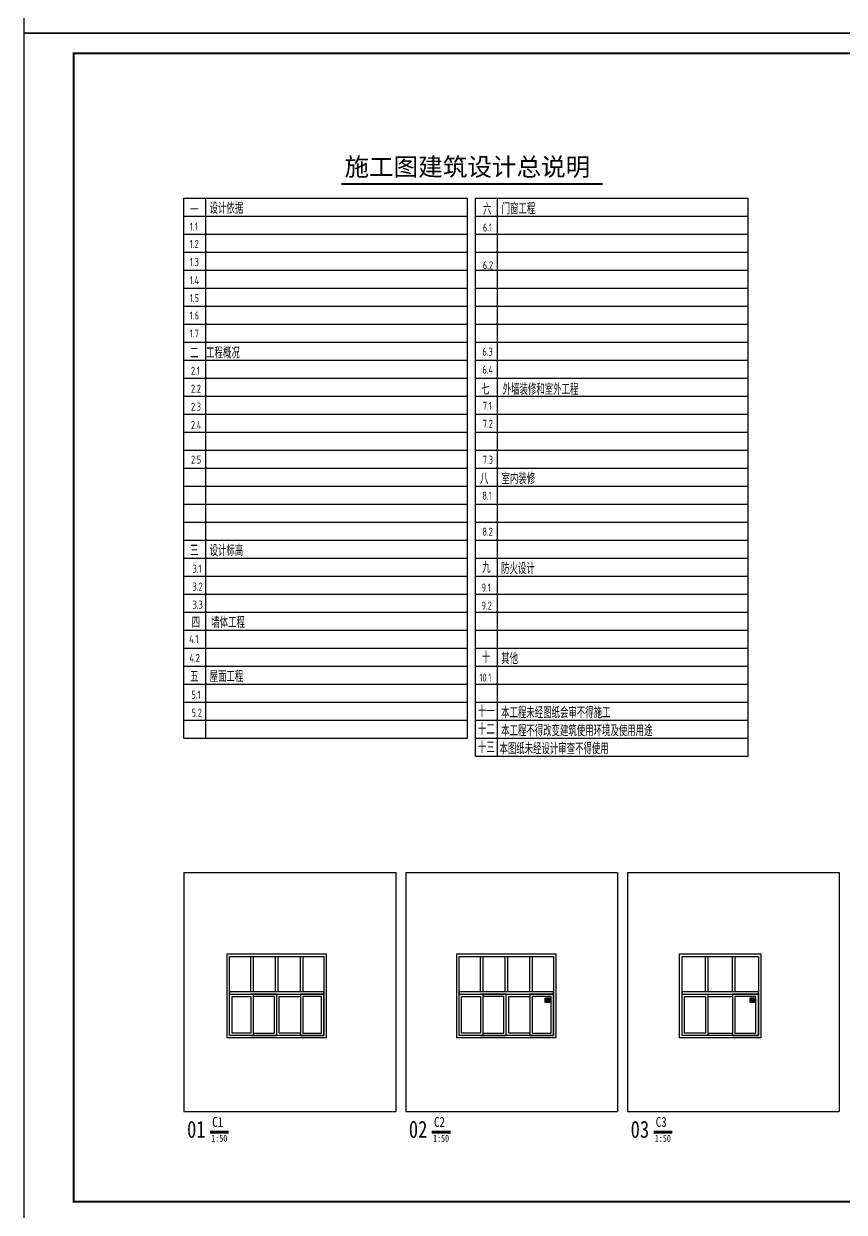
# Model space of a CAD drawing. Extents: x 3335981 to 3441081, y -1359715 to -1003315.
# Drawn here: x 3335981 to 3376963, y -1121645 to -1062240 of the extents above; entities that cross this region are included whole.
import ezdxf

# ---------------------------------------------------------------- set-up
doc = ezdxf.new("R2010")
doc.units = 0
doc.header["$LTSCALE"] = 1000
doc.header["$MEASUREMENT"] = 0
doc.layers.get('0').update_dxf_attribs({"color": 2})
for name, color, linetype in [('DIM_SYMB', 3, 'Continuous'), ('PUB_TEXT', 7, 'Continuous'), ('PUB_TITLE', 4, 'Continuous'), ('总说明文字', 7, 'Continuous'), ('附图框', 251, 'Continuous')]:
    doc.layers.add(name, color=color, linetype=linetype)
doc.styles.add('1', font='SIMHEI.TTF', dxfattribs={"width": 0.7, "height": 2})
doc.styles.add('BIANHAO', font='SIMHEI.TTF', dxfattribs={"width": 0.8})
doc.styles.add('BILI', font='SIMHEI.TTF', dxfattribs={"width": 0.8})
doc.styles.add('TUMING', font='SimSun.ttf', dxfattribs={"width": 0.8, "height": 500})
doc.styles.add('WENZISHUOMING', font='TSSDENG', dxfattribs={"width": 0.7, "bigfont": 'TSSDCHN'})
doc.styles.add('ZD', font='NSimSun.ttf')

# ---------------------------------------------------------------- blocks, each defined once
blk = doc.blocks.new('C1')
at = {"color": 4, "linetype": 'ByBlock', "ltscale": 0.01}
for points in [[(3393553, -1108089), (3396853, -1108089), (3396853, -1110889), (3393553, -1110889)], [(3393633, -1108169), (3396773, -1108169), (3396773, -1110809), (3393633, -1110809)], [(3394418, -1109349), (3394338, -1109349), (3394338, -1108169), (3394418, -1108169)], [(3395243, -1109349), (3395163, -1109349), (3395163, -1108169), (3395243, -1108169)], [(3396068, -1109349), (3395988, -1109349), (3395988, -1108169), (3396068, -1108169)], [(3393633, -1109429), (3396773, -1109429), (3396773, -1109349), (3393633, -1109349)], [(3394418, -1110809), (3393633, -1110809), (3393633, -1109429), (3394418, -1109429)], [(3394338, -1110729), (3393713, -1110729), (3393713, -1109509), (3394338, -1109509)], [(3394418, -1110729), (3395123, -1110729), (3395123, -1109509), (3394418, -1109509)], [(3395988, -1110729), (3395283, -1110729), (3395283, -1109509), (3395988, -1109509)], [(3395988, -1110809), (3396773, -1110809), (3396773, -1109429), (3395988, -1109429)], [(3396068, -1110729), (3396693, -1110729), (3396693, -1109509), (3396068, -1109509)]]:
    blk.add_lwpolyline(points, close=True, dxfattribs=at)
for points in [[(3394338, -1110809), (3395203, -1110809), (3395203, -1109429), (3394338, -1109429)], [(3394338, -1109509), (3394338, -1110729)], [(3396068, -1110809), (3395203, -1110809), (3395203, -1109429), (3396068, -1109429)], [(3396068, -1109509), (3396068, -1110729)]]:
    blk.add_lwpolyline(points, dxfattribs=at)
blk = doc.blocks.new('C2')
at = {"linetype": 'ByBlock', "ltscale": 0.01}
blk.add_hatch(color=256, dxfattribs=at).paths.add_polyline_path([(3403469, -1109627, 1), (3403569, -1109627, 1)])
at = {"color": 4, "linetype": 'ByBlock', "ltscale": 0.01}
for points in [[(3400497, -1108089), (3403797, -1108089), (3403797, -1110889), (3400497, -1110889)], [(3400577, -1108169), (3403717, -1108169), (3403717, -1110809), (3400577, -1110809)], [(3401362, -1109349), (3401282, -1109349), (3401282, -1108169), (3401362, -1108169)], [(3402187, -1109349), (3402107, -1109349), (3402107, -1108169), (3402187, -1108169)], [(3403012, -1109349), (3402932, -1109349), (3402932, -1108169), (3403012, -1108169)], [(3400577, -1109429), (3403717, -1109429), (3403717, -1109349), (3400577, -1109349)], [(3401362, -1110809), (3400577, -1110809), (3400577, -1109429), (3401362, -1109429)], [(3401282, -1110729), (3400657, -1110729), (3400657, -1109509), (3401282, -1109509)], [(3401362, -1110729), (3402067, -1110729), (3402067, -1109509), (3401362, -1109509)], [(3402932, -1110729), (3402227, -1110729), (3402227, -1109509), (3402932, -1109509)], [(3402932, -1110809), (3403717, -1110809), (3403717, -1109429), (3402932, -1109429)], [(3403012, -1110729), (3403637, -1110729), (3403637, -1109509), (3403012, -1109509)]]:
    blk.add_lwpolyline(points, close=True, dxfattribs=at)
for points in [[(3401282, -1110809), (3402147, -1110809), (3402147, -1109429), (3401282, -1109429)], [(3401282, -1109509), (3401282, -1110729)], [(3403012, -1110809), (3402147, -1110809), (3402147, -1109429), (3403012, -1109429)], [(3403012, -1109509), (3403012, -1110729)]]:
    blk.add_lwpolyline(points, dxfattribs=at)
at = {"linetype": 'ByBlock', "ltscale": 0.01}
blk.add_lwpolyline([(3403444, -1109552), (3403594, -1109552), (3403594, -1109702), (3403444, -1109702)], close=True, dxfattribs=at)
blk.add_circle((3403519, -1109627), 50, dxfattribs=at)
blk = doc.blocks.new('C3')
at = {"linetype": 'ByBlock', "ltscale": 0.01}
blk.add_hatch(color=256, dxfattribs=at).paths.add_polyline_path([(3360582, -1109627, 1), (3360682, -1109627, 1)])
at = {"color": 4, "linetype": 'ByBlock', "ltscale": 0.01}
for p, q in [((3359151, -1109509), (3359971, -1109509)), ((3359151, -1110729), (3359971, -1110729))]:
    blk.add_line(p, q, dxfattribs=at)
for points in [[(3358211, -1108089), (3360911, -1108089), (3360911, -1110889), (3358211, -1110889)], [(3358291, -1108169), (3360831, -1108169), (3360831, -1110809), (3358291, -1110809)], [(3359151, -1109349), (3359071, -1109349), (3359071, -1108169), (3359151, -1108169)], [(3360051, -1109349), (3359971, -1109349), (3359971, -1108169), (3360051, -1108169)], [(3358291, -1109429), (3360831, -1109429), (3360831, -1109349), (3358291, -1109349)], [(3358291, -1109429), (3359151, -1109429), (3359151, -1110809), (3358291, -1110809)], [(3358371, -1109509), (3359071, -1109509), (3359071, -1110729), (3358371, -1110729)], [(3360831, -1109429), (3359971, -1109429), (3359971, -1110809), (3360831, -1110809)], [(3360751, -1109509), (3360051, -1109509), (3360051, -1110729), (3360751, -1110729)]]:
    blk.add_lwpolyline(points, close=True, dxfattribs=at)
at = {"linetype": 'ByBlock', "ltscale": 0.01}
blk.add_lwpolyline([(3360557, -1109552), (3360707, -1109552), (3360707, -1109702), (3360557, -1109702)], close=True, dxfattribs=at)
blk.add_circle((3360632, -1109627), 50, dxfattribs=at)

msp = doc.modelspace()

# ---------------------------------------------------------------- linework, layer by layer
at = {"color": 2, "const_width": 100}
msp.add_lwpolyline([(3351841, -1070243), (3364904, -1070243)], dxfattribs=at)
at = {"layer": 'DIM_SYMB', "color": 3, "const_width": 143}
for points in [[(3345282, -1117647), (3346221, -1117647)], [(3356360, -1117647), (3357299, -1117647)], [(3367437, -1117647), (3368376, -1117647)]]:
    msp.add_lwpolyline(points, dxfattribs=at)
at = {"layer": 'PUB_TITLE', "linetype": 'ByBlock'}
for points in [[(3335981, -1062715), (3441081, -1062715), (3441081, -1003315), (3335981, -1003315)], [(3335981, -1122115), (3441081, -1122115), (3441081, -1062715), (3335981, -1062715)]]:
    msp.add_lwpolyline(points, close=True, dxfattribs=at)
at = {"layer": 'PUB_TITLE', "linetype": 'ByBlock', "const_width": 100}
msp.add_lwpolyline([(3338481, -1121115), (3440081, -1121115), (3440081, -1063715), (3338481, -1063715)], close=True, dxfattribs=at)
at = {"layer": '附图框'}
for p, q in [((3343980, -1097956), (3343980, -1070955)), ((3343980, -1070955), (3358147, -1070955)), ((3345080, -1097956), (3345080, -1070955)), ((3358147, -1097956), (3358147, -1070955)), ((3358542, -1098856), (3358542, -1070956)), ((3358542, -1070956), (3372165, -1070956)), ((3359642, -1098856), (3359642, -1070956)), ((3372165, -1098856), (3372165, -1070956)), ((3343980, -1071856), (3358147, -1071856)), ((3343980, -1071856), (3358147, -1071856)), ((3358542, -1071856), (3372165, -1071856)), ((3343980, -1072756), (3358147, -1072756)), ((3358542, -1072756), (3372165, -1072756)), ((3343980, -1073656), (3358147, -1073656)), ((3358542, -1073656), (3372165, -1073656)), ((3358542, -1073656), (3372165, -1073656)), ((3343980, -1074556), (3358147, -1074556)), ((3358542, -1074556), (3372165, -1074556)), ((3343980, -1075456), (3358147, -1075456)), ((3358542, -1075456), (3372165, -1075456)), ((3343980, -1076356), (3358147, -1076356)), ((3358542, -1076356), (3372165, -1076356)), ((3343980, -1077256), (3358147, -1077256)), ((3358542, -1077256), (3372165, -1077256)), ((3343980, -1078156), (3358147, -1078156)), ((3358542, -1078156), (3372165, -1078156)), ((3343980, -1079056), (3358147, -1079056)), ((3343980, -1079056), (3358147, -1079056)), ((3343980, -1079058), (3358147, -1079058)), ((3358542, -1079056), (3372165, -1079056)), ((3343980, -1079956), (3358147, -1079956)), ((3358542, -1079956), (3372165, -1079956)), ((3343980, -1080856), (3358147, -1080856)), ((3358542, -1080856), (3372165, -1080856)), ((3343980, -1081756), (3358147, -1081756)), ((3358542, -1081756), (3372165, -1081756)), ((3343980, -1082656), (3358147, -1082656)), ((3343980, -1082656), (3358147, -1082656)), ((3358542, -1082656), (3372165, -1082656)), ((3343980, -1083556), (3358147, -1083556)), ((3358542, -1083556), (3372165, -1083556)), ((3343980, -1084456), (3358147, -1084456)), ((3358542, -1084456), (3372165, -1084456)), ((3343980, -1085356), (3358147, -1085356)), ((3358542, -1085356), (3372165, -1085356)), ((3343980, -1086256), (3358147, -1086256)), ((3343980, -1086258), (3358147, -1086258)), ((3358542, -1086256), (3372165, -1086256)), ((3343980, -1087156), (3358147, -1087156)), ((3358542, -1087156), (3372165, -1087156)), ((3343980, -1088056), (3358147, -1088056)), ((3343980, -1088056), (3358147, -1088056)), ((3358542, -1088056), (3372165, -1088056)), ((3343980, -1088956), (3358147, -1088956)), ((3358542, -1088956), (3372165, -1088956)), ((3343980, -1089856), (3358147, -1089856)), ((3358542, -1089856), (3372165, -1089856)), ((3343980, -1090756), (3358147, -1090756)), ((3358542, -1090756), (3372165, -1090756)), ((3343980, -1091656), (3358147, -1091656)), ((3358542, -1091656), (3372165, -1091656)), ((3343980, -1092556), (3358147, -1092556)), ((3358542, -1092556), (3372165, -1092556)), ((3343980, -1093456), (3358147, -1093456)), ((3358542, -1093456), (3372165, -1093456)), ((3343980, -1094356), (3358147, -1094356)), ((3358542, -1094356), (3372165, -1094356)), ((3343980, -1095256), (3358147, -1095256)), ((3358542, -1095256), (3372165, -1095256)), ((3343980, -1096156), (3358147, -1096156)), ((3358542, -1096156), (3372165, -1096156)), ((3343980, -1097056), (3358147, -1097056)), ((3358542, -1097056), (3372165, -1097056)), ((3343980, -1097956), (3358147, -1097956)), ((3358542, -1097956), (3372165, -1097956)), ((3358542, -1098856), (3372165, -1098856)), ((3343980, -1104658), (3343980, -1116607)), ((3343980, -1104658), (3354558, -1104658)), ((3354558, -1104658), (3354558, -1116607)), ((3355058, -1104658), (3355058, -1116607)), ((3355058, -1104658), (3365636, -1104658)), ((3365636, -1104658), (3365636, -1116607)), ((3366136, -1104658), (3366136, -1116607)), ((3366136, -1104658), (3376713, -1104658)), ((3376713, -1104658), (3376713, -1116607)), ((3343980, -1116607), (3354558, -1116607)), ((3355058, -1116607), (3365636, -1116607)), ((3366136, -1116607), (3376713, -1116607))]:
    msp.add_line(p, q, dxfattribs=at)

# ---------------------------------------------------------------- block references
at = {"linetype": 'ByBlock', "xscale": 1.5, "yscale": 1.5, "zscale": 1.5}
for name, p in [('C1', (-1744186, 553398)), ('C2', (-1743135, 553398)), ('C3', (-1668573, 553398))]:
    msp.add_blockref(name, p, dxfattribs=at)

# ---------------------------------------------------------------- texts
at = {"layer": 'DIM_SYMB', "color": 7, "style": 'TUMING', "width": 0.8}
for s, p in [('C1', (3345395, -1117382)), ('C2', (3356473, -1117382)), ('C3', (3367550, -1117382))]:
    msp.add_text(s, height=500, dxfattribs=at).set_placement(p)
at = {"layer": 'PUB_TEXT', "linetype": 'ByBlock', "style": 'WENZISHUOMING', "width": 0.7}
for s, p in [('1.1', (3344279, -1072578)), ('6.1', (3358916, -1072625)), ('1.2', (3344279, -1073447)), ('1.3', (3344279, -1074348)), ('6.2', (3358916, -1074510)), ('1.4', (3344279, -1075260)), ('1.5', (3344279, -1076153)), ('1.6', (3344279, -1077023)), ('1.7', (3344279, -1077923)), ('6.3', (3358890, -1078830)), ('2.1', (3344334, -1079785)), ('6.4', (3358890, -1079730)), ('2.2', (3344334, -1080679)), ('7.1 ', (3358911, -1081533)), ('2.3', (3344334, -1081579)), ('2.4', (3344334, -1082495)), ('7.2 ', (3358911, -1082433)), ('2.5', (3344334, -1084222)), ('7.3 ', (3358911, -1084233)), ('8.1', (3358890, -1086028)), ('8.2', (3358890, -1087831)), ('3.1', (3344415, -1089676)), ('3.2', (3344415, -1090576)), ('9.1', (3358851, -1090622)), ('3.3', (3344415, -1091476)), ('9.2', (3358851, -1091522)), ('4.1', (3344244, -1093196)), ('4.2', (3344259, -1094138)), ('10.1', (3358746, -1095122)), ('5.1', (3344354, -1095975)), ('5.2', (3344367, -1096872))]:
    msp.add_text(s, height=400, dxfattribs=at).set_placement(p)
at = {"layer": 'PUB_TEXT', "width": 0.8}
for s, height, style, p in [('01', 850, 'BIANHAO', (3344138, -1117926)), ('02', 850, 'BIANHAO', (3355216, -1117926)), ('03', 850, 'BIANHAO', (3366294, -1117926)), ('1:50', 350, 'BILI', (3345348, -1118125)), ('1:50', 350, 'BILI', (3356425, -1118125)), ('1:50', 350, 'BILI', (3367503, -1118125))]:
    msp.add_text(s, height=height, dxfattribs=dict(at, style=style)).set_placement(p)
at = {"layer": '总说明文字', "color": 6, "style": 'ZD'}
msp.add_text('施工图建筑设计总说明', height=900, dxfattribs=at).set_placement((3351999, -1069841))
at = {"layer": '总说明文字', "color": 30, "style": '1', "width": 0.6}
for s, p in [('一', (3344289, -1071753)), ('设计依据', (3345263, -1071684)), ('六', (3358918, -1071734)), ('门窗工程', (3359852, -1071713)), ('二', (3344289, -1078922)), ('工程概况', (3345088, -1078916)), ('七', (3358830, -1080735)), ('外墙装修和室外工程', (3359906, -1080735)), ('八', (3358769, -1085201)), ('室内装修', (3359846, -1085201)), ('三', (3344289, -1088792)), ('设计标高', (3345263, -1088792)), ('九', (3358878, -1089636)), ('防火设计', (3359825, -1089698)), ('墙体工程', (3345345, -1092392)), ('四', (3344370, -1092392)), ('十', (3358864, -1094136)), ('其他', (3359825, -1094198)), ('五', (3344289, -1095091)), ('屋面工程', (3345263, -1095091)), ('十一', (3358665, -1096836)), ('本工程未经图纸会审不得施工', (3359825, -1096898)), ('十二', (3358665, -1097736)), ('本工程不得改变建筑使用环境及使用用途', (3359825, -1097798)), ('十三', (3358666, -1098636)), ('本图纸未经设计审查不得使用', (3359739, -1098698))]:
    msp.add_text(s, height=500, dxfattribs=at).set_placement(p)

doc.saveas('drawing.dxf')
